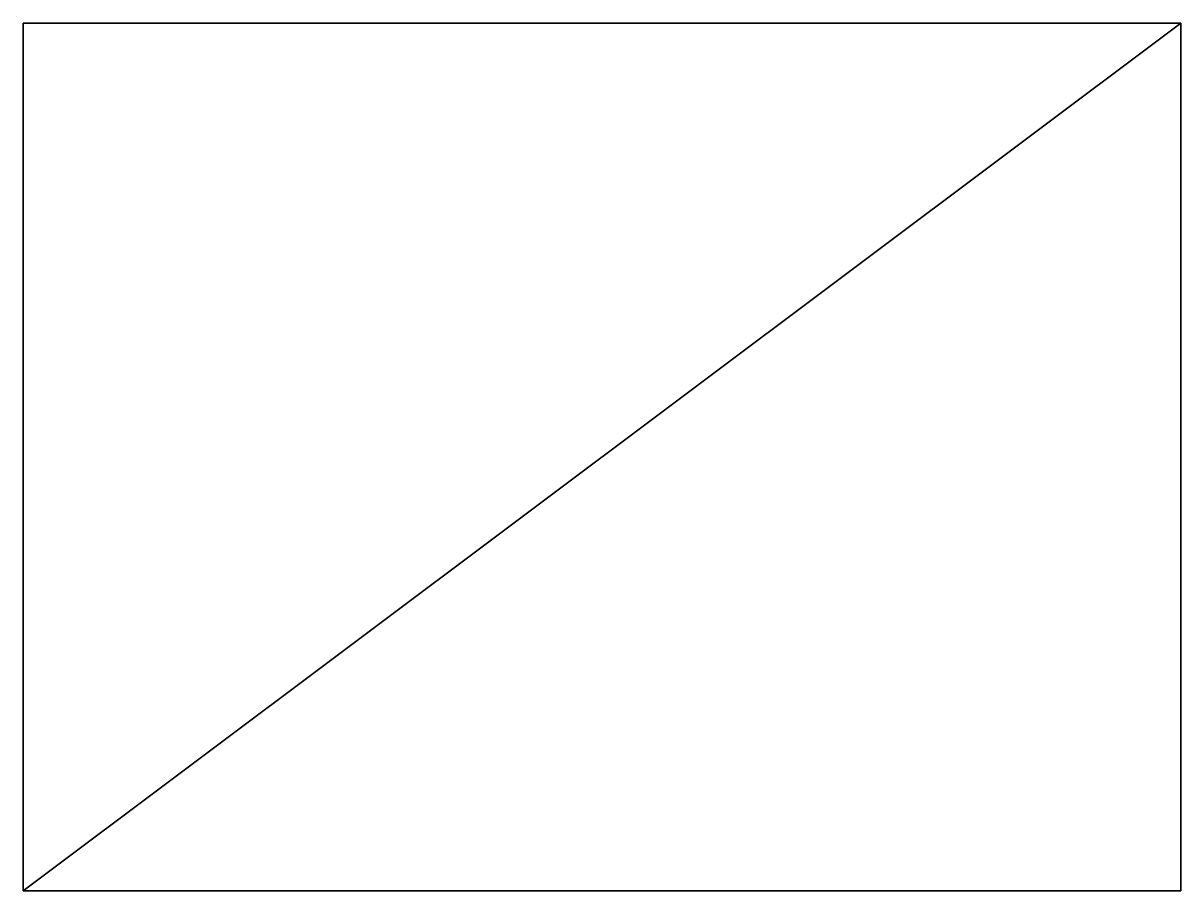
# Model space of a CAD drawing. Header units: metres. Extents: x 0 to 800, y 0 to 600.
import ezdxf

# ---------------------------------------------------------------- set-up
doc = ezdxf.new("R2010")
doc.units = ezdxf.units.M

msp = doc.modelspace()

# ---------------------------------------------------------------- linework, layer by layer
at = {"layer": 'GEOMETRY'}
for points in [[(0, 0), (800, 0), (800, 600)], [(0, 0), (800, 600), (0, 600)], [(0, 0, 500), (800, 0, 500), (800, 600, 500)], [(0, 0, 500), (800, 600, 500), (0, 600, 500)], [(800, 600), (0, 600), (0, 600, 500)], [(800, 600), (0, 600, 500), (800, 600, 500)], [(0, 0), (0, 600), (0, 600, 500)], [(0, 0), (0, 600, 500), (0, 0, 500)], [(800, 0), (800, 600), (800, 600, 500)], [(800, 0), (800, 600, 500), (800, 0, 500)], [(0, 0), (800, 0), (800, 0, 500)], [(0, 0), (800, 0, 500), (0, 0, 500)]]:
    msp.add_3dface(points, dxfattribs=at)

doc.saveas('drawing.dxf')
